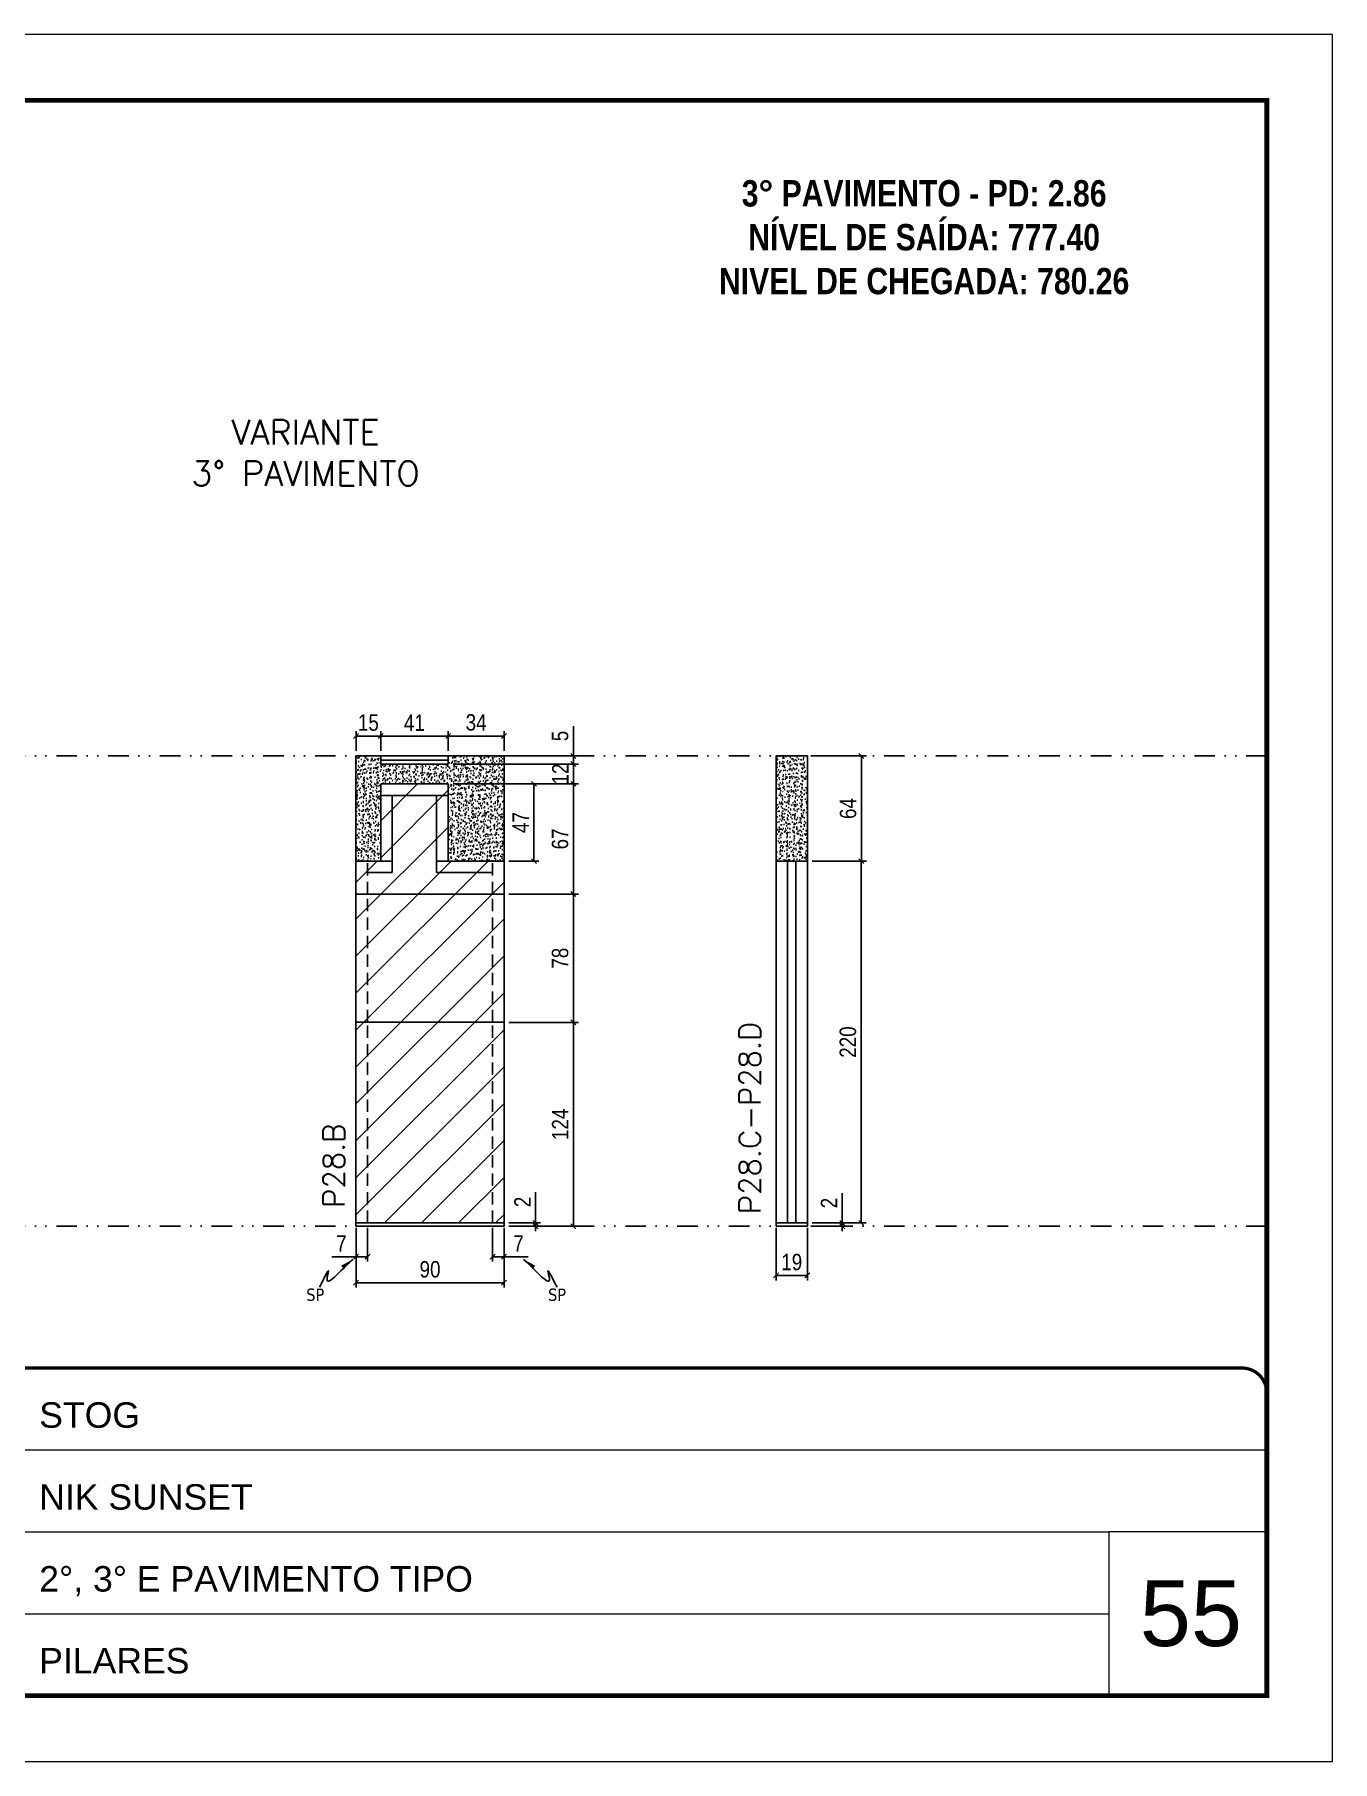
# Model space of a CAD drawing. Extents: x 808 to 7089, y -98 to 17032.
# Drawn here: x 4674 to 5463, y 1051 to 2101 of the extents above; entities that cross this region are included whole.
import ezdxf

# ---------------------------------------------------------------- set-up
doc = ezdxf.new("R2010")
doc.units = 0
for name, pattern in [('CONTINUO', [0]), ('DASHED', [0.75, 0.5, -0.25]), ('DIVIDE2', [0.625, 0.25, -0.125, 0, -0.125, 0, -0.125]), ('HIDDEN', [0.375, 0.25, -0.125])]:
    doc.linetypes.add(name, pattern=pattern)
for name, color, linetype, lineweight in [('CARIMBO', 255, 'Continuous', 9), ('Folhas', 255, 'Continuous', 9), ('REAPROVEITAMENTO', 251, 'Continuous', 9), ('SARRAFO DE PRESSAO', 251, 'DASHED', 9), ('Texto Seção', 7, 'Continuous', 15)]:
    doc.layers.add(name, color=color, linetype=linetype, lineweight=lineweight)
for name, color, linetype in [('COTA', 241, 'Continuous'), ('NOMENCLATURA', 7, 'Continuous'), ('Nível', 160, 'Continuous'), ('Painéis', 200, 'Continuous'), ('SARR_2.2x7', 40, 'Continuous'), ('SARR_EDITAR', 141, 'Continuous'), ('Sarrafo de Pressão', 42, 'HIDDEN'), ('texto', 7, 'Continuous')]:
    doc.layers.add(name, color=color, linetype=linetype)
doc.styles.add('ARIAL', font='arial.ttf')
doc.styles.add('COTA TECNICA', font='techl___.ttf', dxfattribs={"height": 10})
doc.styles.add('COTA TECNICA-50', font='techl___.ttf', dxfattribs={"height": 10})
doc.styles.add('REGUA-120', font='ROMANS.shx', dxfattribs={"height": 15})
doc.styles.add('ROMANC', font='techb___.ttf', dxfattribs={"height": 2.5})
doc.styles.get("Standard").update_dxf_attribs({"font": 'arial.ttf'})
doc.dimstyles.new('COTA PAINEL-50', dxfattribs={"dimtxt": 10, "dimasz": 3, "dimexe": 3, "dimexo": 3, "dimgap": 3, "dimtad": 1, "dimdec": 1, "dimzin": 12, "dimdsep": 46, "dimtxsty": 'COTA TECNICA-50', "dimblk1": 'OBLIQUE', "dimblk2": 'OBLIQUE', "dimsah": 1, "dimcen": 0.9, "dimclrd": 4, "dimclre": 4, "dimclrt": 240, "dimadec": 1, "dimazin": 3, "dimtfac": 1, "dimtdec": 1, "dimtmove": 0, "dimatfit": 3, "dimfxl": 1, "dimtolj": 1, "dimtzin": 12, "dimarcsym": 0})
doc.dimstyles.new('PAINEL', dxfattribs={"dimtxt": 10, "dimasz": 3, "dimexe": 3, "dimexo": 3, "dimgap": 3, "dimtad": 1, "dimdec": 1, "dimzin": 12, "dimdsep": 46, "dimtxsty": 'COTA TECNICA', "dimblk1": 'OBLIQUE', "dimblk2": 'OBLIQUE', "dimsah": 1, "dimcen": 0.9, "dimclrd": 4, "dimclre": 4, "dimclrt": 240, "dimadec": 1, "dimazin": 3, "dimtfac": 1, "dimtdec": 1, "dimtmove": 0, "dimatfit": 3, "dimfxl": 1, "dimtolj": 1, "dimtzin": 12, "dimarcsym": 0})
doc.dimstyles.get("Standard").update_dxf_attribs({"dimtxt": 0.18, "dimasz": 0.18, "dimexe": 0.18, "dimexo": 0.0625, "dimgap": 0.09, "dimtad": 0, "dimtih": 1, "dimtoh": 1, "dimdec": 4, "dimzin": 0, "dimdsep": 46, "dimtxsty": 'Standard', "dimcen": 0.09, "dimadec": 0, "dimazin": 0, "dimtfac": 1, "dimtdec": 4, "dimtofl": 0, "dimtmove": 0, "dimatfit": 3, "dimfxl": 1, "dimtolj": 1, "dimtzin": 0, "dimarcsym": 0})

# ---------------------------------------------------------------- blocks, each defined once
blk = doc.blocks.new('9999999999')
at = {"color": 30, "linetype": 'CONTINUO'}
for p, q in [((98564.6, 34379.6), (99584, 34379.6)), ((98564.6, 34329.8), (99488, 34329.8)), ((99584, 34329.8), (99488, 34329.8)), ((99488, 34329.8), (99488, 34230.2)), ((98564.6, 34280), (99488, 34280))]:
    blk.add_line(p, q, dxfattribs=at)
at = {"color": 30, "linetype": 'CONTINUO', "const_width": 2}
blk.add_lwpolyline([(99584, 34230.2), (99584, 34414.4, 0.414214), (99569, 34429.4), (98229, 34429.4, 0.414214), (98214, 34414.4), (98214, 34245.2, 0.414214), (98229, 34230.2), (99584, 34230.2)], format="xyb", dxfattribs=at)
at = {"layer": 'Folhas'}
blk.add_lwpolyline([(98139, 34190.2), (99624, 34190.2), (99624, 35240.2), (98139, 35240.2)], close=True, dxfattribs=at)
at = {"layer": 'Folhas', "color": 30, "const_width": 3}
blk.add_lwpolyline([(98214, 34230.2), (99584, 34230.2), (99584, 35200.2), (98214, 35200.2)], close=True, dxfattribs=at)
at = {"color": 7, "linetype": 'Continuous', "ltscale": 5, "style": 'ARIAL'}
for s, height, p in [('STOG', 15.48, (98837.7, 34393.1)), ('NIK SUNSET', 15.48, (98837.7, 34343.3)), ('2°, 3° E PAVIMENTO TIPO', 15.483, (98837.7, 34293.5)), ('PILARES', 15.48, (98837.7, 34243.7))]:
    blk.add_text(s, height=height, dxfattribs=at).set_placement(p)
blk = doc.blocks.new('_Oblique')
at = {"color": 0, "linetype": 'ByBlock', "lineweight": -2}
blk.add_line((-0.5, -0.5), (0.5, 0.5), dxfattribs=at)
blk = doc.blocks.new('*D290')
at = {"layer": 'COTA', "color": 4, "lineweight": -2, "transparency": 16777216}
for p, q in [((4869.5, 1375.4), (4869.5, 1339.1)), ((4959.5, 1375.4), (4959.5, 1339.1)), ((4959.5, 1342.1), (4869.5, 1342.1))]:
    blk.add_line(p, q, dxfattribs=at)
at = {"layer": 'Defpoints', "color": 0, "transparency": 16777216}
for p in [(4869.5, 1378.4), (4959.5, 1378.4), (4869.5, 1342.1)]:
    blk.add_point(p, dxfattribs=at)
at = {"layer": 'COTA', "color": 4, "lineweight": -2, "transparency": 16777216, "xscale": 3, "yscale": 3, "zscale": 3, "rotation": 180}
blk.add_blockref('_Oblique', (4869.5, 1342.1), dxfattribs=at)
at = {"layer": 'COTA', "color": 4, "lineweight": -2, "transparency": 16777216, "xscale": 3, "yscale": 3, "zscale": 3}
blk.add_blockref('_Oblique', (4959.5, 1342.1), dxfattribs=at)
at = {"layer": 'COTA', "color": 240, "transparency": 16777216, "insert": (4914.5, 1350.2), "char_height": 10, "attachment_point": 5, "style": 'COTA TECNICA'}
blk.add_mtext('\\A1;90', dxfattribs=at)
blk = doc.blocks.new('*D291')
at = {"layer": 'COTA', "color": 4, "lineweight": -2, "transparency": 16777216}
for p, q in [((4952.5, 1375.4), (4952.5, 1354.9)), ((4959.5, 1373.4), (4959.5, 1354.9)), ((4952.5, 1357.9), (4959.5, 1357.9)), ((4959.5, 1357.9), (4974.2, 1357.9))]:
    blk.add_line(p, q, dxfattribs=at)
at = {"layer": 'Defpoints', "color": 0, "transparency": 16777216}
for p in [(4952.5, 1378.4), (4959.5, 1376.4), (4959.5, 1357.9)]:
    blk.add_point(p, dxfattribs=at)
at = {"layer": 'COTA', "color": 4, "lineweight": -2, "transparency": 16777216, "xscale": 3, "yscale": 3, "zscale": 3, "rotation": 180}
blk.add_blockref('_Oblique', (4952.5, 1357.9), dxfattribs=at)
at = {"layer": 'COTA', "color": 4, "lineweight": -2, "transparency": 16777216, "xscale": 3, "yscale": 3, "zscale": 3}
blk.add_blockref('_Oblique', (4959.5, 1357.9), dxfattribs=at)
at = {"layer": 'COTA', "color": 240, "transparency": 16777216, "insert": (4968.3, 1366), "char_height": 10, "attachment_point": 5, "style": 'COTA TECNICA-50'}
blk.add_mtext('\\A1;7', dxfattribs=at)
blk = doc.blocks.new('*D292')
at = {"layer": 'COTA', "color": 4, "lineweight": -2, "transparency": 16777216}
for p, q in [((4869.5, 1373.4), (4869.5, 1354.9)), ((4876.5, 1375.4), (4876.5, 1354.9)), ((4869.5, 1357.9), (4854.7, 1357.9)), ((4876.5, 1357.9), (4869.5, 1357.9))]:
    blk.add_line(p, q, dxfattribs=at)
at = {"layer": 'Defpoints', "color": 0, "transparency": 16777216}
for p in [(4869.5, 1376.4), (4876.5, 1378.4), (4869.5, 1357.9)]:
    blk.add_point(p, dxfattribs=at)
at = {"layer": 'COTA', "color": 4, "lineweight": -2, "transparency": 16777216, "xscale": 3, "yscale": 3, "zscale": 3, "rotation": 180}
blk.add_blockref('_Oblique', (4869.5, 1357.9), dxfattribs=at)
at = {"layer": 'COTA', "color": 4, "lineweight": -2, "transparency": 16777216, "xscale": 3, "yscale": 3, "zscale": 3}
blk.add_blockref('_Oblique', (4876.5, 1357.9), dxfattribs=at)
at = {"layer": 'COTA', "color": 240, "transparency": 16777216, "insert": (4860.6, 1366), "char_height": 10, "attachment_point": 5, "style": 'COTA TECNICA-50'}
blk.add_mtext('\\A1;7', dxfattribs=at)
blk = doc.blocks.new('*D293')
at = {"layer": 'COTA', "color": 4, "linetype": 'ByBlock', "lineweight": -2, "transparency": 16777216}
for p, q in [((4962.5, 1500.4), (5004.7, 1500.4)), ((5001.7, 1376.4), (5001.7, 1500.4)), ((4962.5, 1376.4), (5004.7, 1376.4))]:
    blk.add_line(p, q, dxfattribs=at)
at = {"layer": 'Defpoints', "color": 0, "linetype": 'ByBlock', "transparency": 16777216}
for p in [(4959.5, 1500.4), (5001.7, 1500.4), (4959.5, 1376.4)]:
    blk.add_point(p, dxfattribs=at)
at = {"layer": 'COTA', "color": 4, "linetype": 'ByBlock', "lineweight": -2, "transparency": 16777216, "xscale": 3, "yscale": 3, "zscale": 3}
for p, rotation in [((5001.7, 1500.4), 90), ((5001.7, 1376.4), 270)]:
    blk.add_blockref('_Oblique', p, dxfattribs=dict(at, rotation=rotation))
at = {"layer": 'COTA', "color": 240, "linetype": 'ByBlock', "transparency": 16777216, "insert": (4993.6, 1438.4), "char_height": 10, "attachment_point": 5, "rotation": 90, "style": 'COTA TECNICA'}
blk.add_mtext('\\A1;124', dxfattribs=at)
blk = doc.blocks.new('*D294')
at = {"layer": 'COTA', "color": 4, "lineweight": -2, "transparency": 16777216}
for p, q in [((4978.7, 1378.4), (4978.7, 1397.2)), ((4962.5, 1378.4), (4981.7, 1378.4)), ((4962.5, 1376.4), (4981.7, 1376.4)), ((4978.7, 1376.4), (4978.7, 1378.4)), ((4978.7, 1376.4), (4978.7, 1373.4))]:
    blk.add_line(p, q, dxfattribs=at)
at = {"layer": 'Defpoints', "color": 0, "transparency": 16777216}
for p in [(4959.5, 1378.4), (4959.5, 1376.4), (4978.7, 1376.4)]:
    blk.add_point(p, dxfattribs=at)
at = {"layer": 'COTA', "color": 4, "lineweight": -2, "transparency": 16777216, "xscale": 3, "yscale": 3, "zscale": 3}
for p, rotation in [((4978.7, 1378.4), 270), ((4978.7, 1376.4), 90)]:
    blk.add_blockref('_Oblique', p, dxfattribs=dict(at, rotation=rotation))
at = {"layer": 'COTA', "color": 240, "transparency": 16777216, "insert": (4970.7, 1391.2), "char_height": 10, "attachment_point": 5, "rotation": 90, "style": 'COTA TECNICA-50'}
blk.add_mtext('\\A1;2', dxfattribs=at)
blk = doc.blocks.new('*D295')
at = {"layer": 'COTA', "color": 4, "linetype": 'ByBlock', "lineweight": -2, "transparency": 16777216}
for p, q in [((4962.5, 1500.4), (5004.7, 1500.4)), ((5001.7, 1376.4), (5001.7, 1500.4)), ((4962.5, 1376.4), (5004.7, 1376.4))]:
    blk.add_line(p, q, dxfattribs=at)
at = {"layer": 'Defpoints', "color": 0, "linetype": 'ByBlock', "transparency": 16777216}
for p in [(4959.5, 1500.4), (5001.7, 1500.4), (4959.5, 1376.4)]:
    blk.add_point(p, dxfattribs=at)
at = {"layer": 'COTA', "color": 4, "linetype": 'ByBlock', "lineweight": -2, "transparency": 16777216, "xscale": 3, "yscale": 3, "zscale": 3}
for p, rotation in [((5001.7, 1500.4), 90), ((5001.7, 1376.4), 270)]:
    blk.add_blockref('_Oblique', p, dxfattribs=dict(at, rotation=rotation))
at = {"layer": 'COTA', "color": 240, "linetype": 'ByBlock', "transparency": 16777216, "insert": (4993.6, 1438.4), "char_height": 10, "attachment_point": 5, "rotation": 90, "style": 'COTA TECNICA'}
blk.add_mtext('\\A1;124', dxfattribs=at)
blk = doc.blocks.new('*D296')
at = {"layer": 'COTA', "color": 4, "lineweight": -2, "transparency": 16777216}
for p, q in [((4925.5, 1665.4), (4925.5, 1677.5)), ((4925.5, 1674.5), (4959.5, 1674.5)), ((4959.5, 1665.4), (4959.5, 1677.5))]:
    blk.add_line(p, q, dxfattribs=at)
at = {"layer": 'Defpoints', "color": 0, "transparency": 16777216}
for p in [(4959.5, 1674.5), (4925.5, 1662.4), (4959.5, 1662.4)]:
    blk.add_point(p, dxfattribs=at)
at = {"layer": 'COTA', "color": 4, "lineweight": -2, "transparency": 16777216, "xscale": 3, "yscale": 3, "zscale": 3, "rotation": 180}
blk.add_blockref('_Oblique', (4925.5, 1674.5), dxfattribs=at)
at = {"layer": 'COTA', "color": 4, "lineweight": -2, "transparency": 16777216, "xscale": 3, "yscale": 3, "zscale": 3}
blk.add_blockref('_Oblique', (4959.5, 1674.5), dxfattribs=at)
at = {"layer": 'COTA', "color": 240, "transparency": 16777216, "insert": (4942.5, 1682.7), "char_height": 10, "attachment_point": 5, "style": 'COTA TECNICA-50'}
blk.add_mtext('\\A1;34', dxfattribs=at)
blk = doc.blocks.new('*D297')
at = {"layer": 'COTA', "color": 4, "lineweight": -2, "transparency": 16777216}
for p, q in [((5124.9, 1375.4), (5124.9, 1343.5)), ((5143.9, 1375.4), (5143.9, 1343.5)), ((5124.9, 1346.5), (5143.9, 1346.5))]:
    blk.add_line(p, q, dxfattribs=at)
at = {"layer": 'Defpoints', "color": 0, "transparency": 16777216}
for p in [(5124.9, 1378.4), (5143.9, 1378.4), (5143.9, 1346.5)]:
    blk.add_point(p, dxfattribs=at)
at = {"layer": 'COTA', "color": 4, "lineweight": -2, "transparency": 16777216, "xscale": 3, "yscale": 3, "zscale": 3, "rotation": 180}
blk.add_blockref('_Oblique', (5124.9, 1346.5), dxfattribs=at)
at = {"layer": 'COTA', "color": 4, "lineweight": -2, "transparency": 16777216, "xscale": 3, "yscale": 3, "zscale": 3}
blk.add_blockref('_Oblique', (5143.9, 1346.5), dxfattribs=at)
at = {"layer": 'COTA', "color": 240, "transparency": 16777216, "insert": (5134.4, 1354.6), "char_height": 10, "attachment_point": 5, "style": 'COTA TECNICA'}
blk.add_mtext('\\A1;19', dxfattribs=at)
blk = doc.blocks.new('*D298')
at = {"layer": 'COTA', "color": 4, "lineweight": -2, "transparency": 16777216}
for p, q in [((5146.9, 1598.4), (5179.7, 1598.4)), ((5176.7, 1378.4), (5176.7, 1598.4)), ((5146.9, 1378.4), (5179.7, 1378.4))]:
    blk.add_line(p, q, dxfattribs=at)
at = {"layer": 'Defpoints', "color": 0, "transparency": 16777216}
for p in [(5143.9, 1598.4), (5176.7, 1598.4), (5143.9, 1378.4)]:
    blk.add_point(p, dxfattribs=at)
at = {"layer": 'COTA', "color": 4, "lineweight": -2, "transparency": 16777216, "xscale": 3, "yscale": 3, "zscale": 3}
for p, rotation in [((5176.7, 1598.4), 90), ((5176.7, 1378.4), 270)]:
    blk.add_blockref('_Oblique', p, dxfattribs=dict(at, rotation=rotation))
at = {"layer": 'COTA', "color": 240, "transparency": 16777216, "insert": (5168.6, 1488.4), "char_height": 10, "attachment_point": 5, "rotation": 90, "style": 'COTA TECNICA'}
blk.add_mtext('\\A1;220', dxfattribs=at)
blk = doc.blocks.new('*D299')
at = {"layer": 'COTA', "color": 4, "lineweight": -2, "transparency": 16777216}
for p, q in [((5165.1, 1378.4), (5165.1, 1396.5)), ((5146.9, 1378.4), (5168.1, 1378.4)), ((5146.9, 1376.4), (5168.1, 1376.4)), ((5165.1, 1376.4), (5165.1, 1378.4)), ((5165.1, 1376.4), (5165.1, 1373.4))]:
    blk.add_line(p, q, dxfattribs=at)
at = {"layer": 'Defpoints', "color": 0, "transparency": 16777216}
for p in [(5143.9, 1378.4), (5143.9, 1376.4), (5165.1, 1378.4)]:
    blk.add_point(p, dxfattribs=at)
at = {"layer": 'COTA', "color": 4, "lineweight": -2, "transparency": 16777216, "xscale": 3, "yscale": 3, "zscale": 3}
for p, rotation in [((5165.1, 1378.4), 270), ((5165.1, 1376.4), 90)]:
    blk.add_blockref('_Oblique', p, dxfattribs=dict(at, rotation=rotation))
at = {"layer": 'COTA', "color": 240, "transparency": 16777216, "insert": (5157.1, 1390.5), "char_height": 10, "attachment_point": 5, "rotation": 90, "style": 'COTA TECNICA-50'}
blk.add_mtext('\\A1;2', dxfattribs=at)
blk = doc.blocks.new('*D261')
at = {"layer": 'COTA', "color": 4, "lineweight": -2, "transparency": 16777216}
for p, q in [((4928.5, 1645.4), (5004.7, 1645.4)), ((5001.7, 1645.4), (5001.7, 1578.4)), ((4962.5, 1578.4), (5004.7, 1578.4))]:
    blk.add_line(p, q, dxfattribs=at)
at = {"layer": 'Defpoints', "color": 0, "transparency": 16777216}
for p in [(4925.5, 1645.4), (4959.5, 1578.4), (5001.7, 1578.4)]:
    blk.add_point(p, dxfattribs=at)
at = {"layer": 'COTA', "color": 4, "lineweight": -2, "transparency": 16777216, "xscale": 3, "yscale": 3, "zscale": 3}
for p, rotation in [((5001.7, 1645.4), 90), ((5001.7, 1578.4), 270)]:
    blk.add_blockref('_Oblique', p, dxfattribs=dict(at, rotation=rotation))
at = {"layer": 'COTA', "color": 240, "transparency": 16777216, "insert": (4993.6, 1611.9), "char_height": 10, "attachment_point": 5, "rotation": 90, "style": 'COTA TECNICA'}
blk.add_mtext('\\A1;67', dxfattribs=at)
blk = doc.blocks.new('*D1613')
at = {"layer": 'COTA', "color": 4, "lineweight": -2, "transparency": 16777216}
for p, q in [((4962.5, 1578.4), (5004.7, 1578.4)), ((5001.7, 1578.4), (5001.7, 1500.4)), ((4962.5, 1500.4), (5004.7, 1500.4))]:
    blk.add_line(p, q, dxfattribs=at)
at = {"layer": 'Defpoints', "color": 0, "transparency": 16777216}
for p in [(4959.5, 1578.4), (4959.5, 1500.4), (5001.7, 1500.4)]:
    blk.add_point(p, dxfattribs=at)
at = {"layer": 'COTA', "color": 4, "lineweight": -2, "transparency": 16777216, "xscale": 3, "yscale": 3, "zscale": 3}
for p, rotation in [((5001.7, 1578.4), 90), ((5001.7, 1500.4), 270)]:
    blk.add_blockref('_Oblique', p, dxfattribs=dict(at, rotation=rotation))
at = {"layer": 'COTA', "color": 240, "transparency": 16777216, "insert": (4993.6, 1539.4), "char_height": 10, "attachment_point": 5, "rotation": 90, "style": 'COTA TECNICA'}
blk.add_mtext('\\A1;78', dxfattribs=at)
blk = doc.blocks.new('*D1614')
at = {"layer": 'COTA', "color": 4, "lineweight": -2, "transparency": 16777216}
for p, q in [((4928.5, 1645.4), (4980.7, 1645.4)), ((4977.7, 1645.4), (4977.7, 1598.4)), ((4962.5, 1598.4), (4980.7, 1598.4))]:
    blk.add_line(p, q, dxfattribs=at)
at = {"layer": 'Defpoints', "color": 0, "transparency": 16777216}
for p in [(4925.5, 1645.4), (4959.5, 1598.4), (4977.7, 1598.4)]:
    blk.add_point(p, dxfattribs=at)
at = {"layer": 'COTA', "color": 4, "lineweight": -2, "transparency": 16777216, "xscale": 3, "yscale": 3, "zscale": 3}
for p, rotation in [((4977.7, 1645.4), 90), ((4977.7, 1598.4), 270)]:
    blk.add_blockref('_Oblique', p, dxfattribs=dict(at, rotation=rotation))
at = {"layer": 'COTA', "color": 240, "transparency": 16777216, "insert": (4969.6, 1621.9), "char_height": 10, "attachment_point": 5, "rotation": 90, "style": 'COTA TECNICA'}
blk.add_mtext('\\A1;47', dxfattribs=at)
blk = doc.blocks.new('*D262')
at = {"layer": 'COTA', "color": 4, "lineweight": -2, "transparency": 16777216}
for p, q in [((4869.5, 1665.4), (4869.5, 1677.5)), ((4884.5, 1674.5), (4869.5, 1674.5)), ((4884.5, 1665.4), (4884.5, 1677.5))]:
    blk.add_line(p, q, dxfattribs=at)
at = {"layer": 'Defpoints', "color": 0, "transparency": 16777216}
for p in [(4869.5, 1674.5), (4869.5, 1662.4), (4884.5, 1662.4)]:
    blk.add_point(p, dxfattribs=at)
at = {"layer": 'COTA', "color": 4, "lineweight": -2, "transparency": 16777216, "xscale": 3, "yscale": 3, "zscale": 3, "rotation": 180}
blk.add_blockref('_Oblique', (4869.5, 1674.5), dxfattribs=at)
at = {"layer": 'COTA', "color": 4, "lineweight": -2, "transparency": 16777216, "xscale": 3, "yscale": 3, "zscale": 3}
blk.add_blockref('_Oblique', (4884.5, 1674.5), dxfattribs=at)
at = {"layer": 'COTA', "color": 240, "transparency": 16777216, "insert": (4877, 1682.6), "char_height": 10, "attachment_point": 5, "style": 'COTA TECNICA'}
blk.add_mtext('\\A1;15', dxfattribs=at)
blk = doc.blocks.new('*D1615')
at = {"layer": 'COTA', "color": 4, "lineweight": -2, "transparency": 16777216}
for p, q in [((4928.5, 1657.4), (5004.7, 1657.4)), ((5001.7, 1645.4), (5001.7, 1657.4)), ((4928.5, 1645.4), (5004.7, 1645.4))]:
    blk.add_line(p, q, dxfattribs=at)
at = {"layer": 'Defpoints', "color": 0, "transparency": 16777216}
for p in [(4925.5, 1657.4), (5001.7, 1657.4), (4925.5, 1645.4)]:
    blk.add_point(p, dxfattribs=at)
at = {"layer": 'COTA', "color": 4, "lineweight": -2, "transparency": 16777216, "xscale": 3, "yscale": 3, "zscale": 3}
for p, rotation in [((5001.7, 1657.4), 90), ((5001.7, 1645.4), 270)]:
    blk.add_blockref('_Oblique', p, dxfattribs=dict(at, rotation=rotation))
at = {"layer": 'COTA', "color": 240, "transparency": 16777216, "insert": (4993.7, 1651.4), "char_height": 10, "attachment_point": 5, "rotation": 90, "style": 'COTA TECNICA'}
blk.add_mtext('\\A1;12', dxfattribs=at)
blk = doc.blocks.new('*D1616')
at = {"layer": 'COTA', "color": 4, "lineweight": -2, "transparency": 16777216}
for p, q in [((5001.7, 1662.4), (5001.7, 1680.5)), ((4928.5, 1662.4), (5004.7, 1662.4)), ((5001.7, 1657.4), (5001.7, 1662.4)), ((4928.5, 1657.4), (5004.7, 1657.4)), ((5001.7, 1657.4), (5001.7, 1654.4))]:
    blk.add_line(p, q, dxfattribs=at)
at = {"layer": 'Defpoints', "color": 0, "transparency": 16777216}
for p in [(4925.5, 1662.4), (5001.7, 1662.4), (4925.5, 1657.4)]:
    blk.add_point(p, dxfattribs=at)
at = {"layer": 'COTA', "color": 4, "lineweight": -2, "transparency": 16777216, "xscale": 3, "yscale": 3, "zscale": 3}
for p, rotation in [((5001.7, 1662.4), 270), ((5001.7, 1657.4), 90)]:
    blk.add_blockref('_Oblique', p, dxfattribs=dict(at, rotation=rotation))
at = {"layer": 'COTA', "color": 240, "transparency": 16777216, "insert": (4993.6, 1674.5), "char_height": 10, "attachment_point": 5, "rotation": 90, "style": 'COTA TECNICA'}
blk.add_mtext('\\A1;5', dxfattribs=at)
blk = doc.blocks.new('*D1617')
at = {"layer": 'COTA', "color": 4, "lineweight": -2, "transparency": 16777216}
for p, q in [((4884.5, 1665.4), (4884.5, 1677.5)), ((4884.5, 1674.5), (4925.5, 1674.5)), ((4925.5, 1665.4), (4925.5, 1677.5))]:
    blk.add_line(p, q, dxfattribs=at)
at = {"layer": 'Defpoints', "color": 0, "transparency": 16777216}
for p in [(4925.5, 1674.5), (4884.5, 1662.4), (4925.5, 1662.4)]:
    blk.add_point(p, dxfattribs=at)
at = {"layer": 'COTA', "color": 4, "lineweight": -2, "transparency": 16777216, "xscale": 3, "yscale": 3, "zscale": 3, "rotation": 180}
blk.add_blockref('_Oblique', (4884.5, 1674.5), dxfattribs=at)
at = {"layer": 'COTA', "color": 4, "lineweight": -2, "transparency": 16777216, "xscale": 3, "yscale": 3, "zscale": 3}
blk.add_blockref('_Oblique', (4925.5, 1674.5), dxfattribs=at)
at = {"layer": 'COTA', "color": 240, "transparency": 16777216, "insert": (4905, 1682.6), "char_height": 10, "attachment_point": 5, "style": 'COTA TECNICA'}
blk.add_mtext('\\A1;41', dxfattribs=at)
blk = doc.blocks.new('*D1618')
at = {"layer": 'COTA', "color": 4, "linetype": 'ByBlock', "lineweight": -2, "transparency": 16777216}
for p, q in [((5146.9, 1662.4), (5179.8, 1662.4)), ((5176.8, 1662.4), (5176.8, 1598.4)), ((5146.9, 1598.4), (5179.8, 1598.4))]:
    blk.add_line(p, q, dxfattribs=at)
at = {"layer": 'Defpoints', "color": 0, "linetype": 'ByBlock', "transparency": 16777216}
for p in [(5143.9, 1662.4), (5143.9, 1598.4), (5176.8, 1598.4)]:
    blk.add_point(p, dxfattribs=at)
at = {"layer": 'COTA', "color": 4, "linetype": 'ByBlock', "lineweight": -2, "transparency": 16777216, "xscale": 3, "yscale": 3, "zscale": 3}
for p, rotation in [((5176.8, 1662.4), 90), ((5176.8, 1598.4), 270)]:
    blk.add_blockref('_Oblique', p, dxfattribs=dict(at, rotation=rotation))
at = {"layer": 'COTA', "color": 240, "linetype": 'ByBlock', "transparency": 16777216, "insert": (5168.7, 1630.4), "char_height": 10, "attachment_point": 5, "rotation": 90, "style": 'COTA TECNICA'}
blk.add_mtext('\\A1;64', dxfattribs=at)

msp = doc.modelspace()

# ---------------------------------------------------------------- hatches: boundary and pattern name
at = {"layer": 'COTA', "linetype": 'ByBlock'}
h = msp.add_hatch(dxfattribs=at)
h.set_pattern_fill('AR-CONC', color=256, scale=0.03)
h.set_pattern_definition([(50, (-3577.609, -2449.5778), (5.46554, -0.4781726), [0.5715, -6.2865]), (355, (-3577.609, -2449.578), (-1.0573026, 5.7317054), [0.4572, -5.0292175]), (100.451445, (-3577.1536, -2449.6176), (4.4082374, 5.2535326), [0.4857003, -5.3427073]), (46.1842, (-3577.609, -2448.054), (8.132371, -1.26127), [0.85725, -9.42975]), (96.63556, (-3576.931, -2448.159), (7.122124, 7.422784), [0.728551, -8.014068]), (351.18415, (-3577.609, -2448.054), (7.122124, 7.422784), [0.685799, -7.543792]), (21, (-3576.847, -2448.4348), (4.5484317, -3.067956), [0.5715, -6.2865]), (326, (-3576.847, -2448.435), (1.854061, 5.525639), [0.4572, -5.0292]), (71.451445, (-3576.468, -2448.6904), (6.4024926, 2.457683), [0.4857003, -5.342698]), (37.5, (-3577.609, -2449.5778), (0.0926581, 2.53665117), [0, -4.96824, 0, -5.1054, 0, -5.04825]), (7.5, (-3577.609, -2449.5778), (2.0045899, 3.00541724), [0, -2.91084, 0, -4.85394, 0, -1.92405]), (327.5, (-3579.3083, -2449.5778), (4.06771786, -0.1718623), [0, -1.905, 0, -5.9436, 0, -7.8867]), (317.5, (-3580.0703, -2449.5778), (4.4438754, 0.7627947), [0, -2.4765, 0, -3.94716, 0, -5.6007])])
h.paths.add_polyline_path([(4884.48, 1657.41), (4884.48, 1662.41), (4869.48, 1662.41), (4869.48, 1598.41), (4884.48, 1598.41), (4884.48, 1645.41), (4925.48, 1645.41), (4925.48, 1598.41), (4959.48, 1598.41), (4959.48, 1662.41), (4925.48, 1662.41), (4925.48, 1657.41)])
h = msp.add_hatch(dxfattribs=at)
h.set_pattern_fill('AR-CONC', color=256, scale=0.03)
h.set_pattern_definition([(50, (-3964.208, -2449.554), (5.46554, -0.4781726), [0.5715, -6.2865]), (355, (-3964.208, -2449.554), (-1.0573026, 5.7317054), [0.4572, -5.0292175]), (100.451445, (-3963.7527, -2449.5937), (4.4082374, 5.2535326), [0.4857003, -5.3427073]), (46.1842, (-3964.208, -2448.03), (8.132371, -1.26127), [0.85725, -9.42975]), (96.63556, (-3963.5305, -2448.135), (7.122124, 7.422784), [0.728551, -8.014068]), (351.18415, (-3964.208, -2448.03), (7.122124, 7.422784), [0.685799, -7.543792]), (21, (-3963.446, -2448.411), (4.5484317, -3.067956), [0.5715, -6.2865]), (326, (-3963.446, -2448.411), (1.854061, 5.525639), [0.4572, -5.0292]), (71.451445, (-3963.067, -2448.6665), (6.4024926, 2.457683), [0.4857003, -5.342698]), (37.5, (-3964.2081, -2449.5539), (0.0926581, 2.53665117), [0, -4.96824, 0, -5.1054, 0, -5.04825]), (7.5, (-3964.2081, -2449.554), (2.0045899, 3.00541724), [0, -2.91084, 0, -4.85394, 0, -1.92405]), (327.5, (-3965.9074, -2449.5539), (4.06771786, -0.1718623), [0, -1.905, 0, -5.9436, 0, -7.8867]), (317.5, (-3966.6694, -2449.554), (4.4438754, 0.7627947), [0, -2.4765, 0, -3.94716, 0, -5.6007])])
h.paths.add_polyline_path([(5143.91, 1662.44), (5124.91, 1662.44), (5124.91, 1598.41), (5143.91, 1598.41)])
at = {"layer": 'REAPROVEITAMENTO', "linetype": 'ByBlock'}
h = msp.add_hatch(dxfattribs=at)
h.set_pattern_fill('ANSI31', color=256, scale=5, style=2)
h.set_pattern_definition([(45, (1283.303, -7545.989), (-11.22532, 11.22532), [])])
h.paths.add_polyline_path([(4959.48, 1598.41), (4925.48, 1598.41), (4925.48, 1645.41), (4884.48, 1645.41), (4884.48, 1598.41), (4869.48, 1598.41), (4869.48, 1378.41), (4959.48, 1378.41)])

# ---------------------------------------------------------------- linework, layer by layer
at = {"layer": 'COTA', "linetype": 'ByBlock'}
for p, q in [((4869.48, 1662.41), (4869.48, 1662.41)), ((4869.48, 1598.41), (4869.48, 1662.41)), ((4869.48, 1662.41), (4884.48, 1662.41)), ((4925.48, 1662.41), (4959.48, 1662.41)), ((4959.48, 1598.41), (4959.48, 1662.41)), ((4869.48, 1598.41), (4869.48, 1598.41))]:
    msp.add_line(p, q, dxfattribs=at)
msp.add_lwpolyline([(5124.91, 1598.41), (5143.91, 1598.41), (5143.91, 1662.44), (5124.91, 1662.44)], close=True, dxfattribs=at)
at = {"layer": 'Nível', "color": 4, "linetype": 'DIVIDE2', "ltscale": 50}
for p, q in [((4372.84, 1662.41), (5423.17, 1662.41)), ((4372.84, 1376.41), (5423.17, 1376.41))]:
    msp.add_line(p, q, dxfattribs=at)
at = {"layer": 'Painéis'}
for p, q in [((4884.48, 1645.41), (4925.48, 1645.41)), ((4884.48, 1645.41), (4884.48, 1598.41)), ((4925.48, 1645.41), (4925.48, 1598.41)), ((4869.48, 1500.41), (4869.48, 1598.41)), ((4884.48, 1598.41), (4869.48, 1598.41)), ((4925.48, 1598.41), (4959.48, 1598.41)), ((4959.48, 1598.41), (4959.48, 1500.41)), ((5124.91, 1598.41), (5124.91, 1378.41)), ((5124.91, 1598.41), (5143.91, 1598.41)), ((5124.91, 1598.41), (5143.91, 1598.41)), ((5143.91, 1598.41), (5143.91, 1378.41)), ((4869.48, 1578.41), (4959.48, 1578.41)), ((5124.91, 1378.41), (5143.91, 1378.41)), ((5124.91, 1378.41), (5143.91, 1378.41)), ((5124.91, 1376.41), (5124.91, 1378.41)), ((5143.91, 1376.41), (5124.91, 1376.41)), ((5143.91, 1378.41), (5143.91, 1376.41))]:
    msp.add_line(p, q, dxfattribs=at)
for points in [[(4884.48, 1662.41), (4925.48, 1662.41), (4925.48, 1657.41), (4884.48, 1657.41)], [(4869.48, 1500.41), (4959.48, 1500.41), (4959.48, 1378.41), (4869.48, 1378.41)], [(4869.48, 1376.41), (4959.48, 1376.41), (4959.48, 1378.41), (4869.48, 1378.41)]]:
    msp.add_lwpolyline(points, close=True, dxfattribs=at)
at = {"layer": 'SARR_2.2x7'}
for p, q in [((4884.48, 1638.41), (4925.48, 1638.41)), ((4891.48, 1598.41), (4891.48, 1638.41)), ((4918.48, 1598.41), (4918.48, 1638.41)), ((4891.48, 1598.41), (4884.48, 1598.41)), ((4891.48, 1598.41), (4891.48, 1591.41)), ((4918.48, 1598.41), (4925.48, 1598.41)), ((4918.48, 1598.41), (4918.48, 1591.41)), ((5131.91, 1598.41), (5131.91, 1378.41)), ((5136.91, 1598.41), (5136.91, 1378.41)), ((4891.48, 1591.41), (4876.48, 1591.41)), ((4918.48, 1591.41), (4952.48, 1591.41))]:
    msp.add_line(p, q, dxfattribs=at)
at = {"layer": 'SARR_EDITAR', "linetype": 'Continuous'}
msp.add_line((4884.48, 1659.91), (4925.48, 1659.91), dxfattribs=at)
at = {"layer": 'Sarrafo de Pressão', "ltscale": 30}
for p, q in [((4876.48, 1578.41), (4876.48, 1598.41)), ((4952.48, 1578.41), (4952.48, 1598.41)), ((4876.48, 1500.41), (4876.48, 1578.41)), ((4952.48, 1500.41), (4952.48, 1578.41)), ((4876.48, 1378.41), (4876.48, 1500.41)), ((4952.48, 1378.41), (4952.48, 1500.41))]:
    msp.add_line(p, q, dxfattribs=at)

# ---------------------------------------------------------------- block references
at = {"layer": 'SARRAFO DE PRESSAO', "color": 6, "linetype": 'ByBlock'}
msp.add_blockref('9999999999', (-94160.81, -33139.2), dxfattribs=at)

# ---------------------------------------------------------------- texts
at = {"layer": 'CARIMBO', "style": 'ARIAL'}
msp.add_text('55', height=40, dxfattribs=at).set_placement((5346.03, 1121.15))
at = {"layer": 'NOMENCLATURA', "color": 2, "insert": (5214.91, 2039.14), "char_height": 16, "attachment_point": 2, "style": 'ROMANC'}
msp.add_mtext_dynamic_manual_height_columns('\\P3° PAVIMENTO - PD: 2.86\\PNÍVEL DE SAÍDA: 777.40\\PNIVEL DE CHEGADA: 780.26', width=328.3607, gutter_width=1, heights=[0], dxfattribs=at)
at = {"layer": 'texto', "color": 0, "char_height": 7.5, "attachment_point": 5}
for insert in [(4844.7, 1334.74), (4991.73, 1334.74)]:
    msp.add_mtext('{\\fTahoma|b0|i0|c0|p34;\\C4;SP}', dxfattribs=dict(at, insert=insert))
at = {"layer": 'Texto Seção', "insert": (4667.92, 1826.68), "char_height": 15, "width": 341.7325, "attachment_point": 7, "style": 'REGUA-120'}
msp.add_mtext('\\pxqc;VARIANTE^J3° PAVIMENTO', dxfattribs=at)
at = {"layer": 'Texto Seção', "char_height": 13, "width": 285.3299, "attachment_point": 7, "rotation": 90, "style": 'REGUA-120'}
for s, insert in [('P28.C-P28.D', (5115.46, 1383.83)), ('P28.B', (4862.54, 1387.67))]:
    msp.add_mtext(s, dxfattribs=dict(at, insert=insert))

# ---------------------------------------------------------------- dimensions: what is measured, and where the dimension line sits
at = {"layer": 'COTA'}
dim = msp.add_linear_dim(base=(4869.48, 1674.51), p1=(4884.48, 1662.41), p2=(4869.48, 1662.41), dimstyle='PAINEL', dxfattribs=at)
dim.commit()
dim.dimension.update_dxf_attribs({"geometry": '*D262', "text_midpoint": (4876.98, 1674.51), "dimtype": 160})
for base, p1, p2, dimstyle, picture, middle in [((4925.48, 1674.51), (4884.48, 1662.41), (4925.48, 1662.41), 'PAINEL', '*D1617', (4904.98, 1682.58)), ((4959.48, 1674.51), (4925.48, 1662.41), (4959.48, 1662.41), 'COTA PAINEL-50', '*D296', (4942.48, 1682.73)), ((4959.48, 1357.9), (4952.48, 1378.41), (4959.48, 1376.41), 'COTA PAINEL-50', '*D291', (4968.34, 1365.98))]:
    dim = msp.add_linear_dim(base=base, p1=p1, p2=p2, dimstyle=dimstyle, dxfattribs=at)
    dim.commit()
    dim.dimension.update_dxf_attribs({"geometry": picture, "text_midpoint": middle})
for base, p1, p2, angle, dimstyle, picture, middle in [((5001.71, 1662.41), (4925.48, 1657.41), (4925.48, 1662.41), 90, 'PAINEL', '*D1616', (4993.6, 1674.46)), ((5001.71, 1578.41), (4925.48, 1645.41), (4959.48, 1578.41), 90, 'PAINEL', '*D261', (4993.61, 1611.91)), ((4977.66, 1598.41), (4925.48, 1645.41), (4959.48, 1598.41), 90, 'PAINEL', '*D1614', (4969.58, 1621.91)), ((5001.71, 1500.41), (4959.48, 1578.41), (4959.48, 1500.41), 90, 'PAINEL', '*D1613', (4993.61, 1539.41)), ((4869.48, 1357.9), (4876.48, 1378.41), (4869.48, 1376.41), 180, 'COTA PAINEL-50', '*D292', (4860.61, 1365.98))]:
    dim = msp.add_linear_dim(base=base, p1=p1, p2=p2, angle=angle, dimstyle=dimstyle, dxfattribs=at)
    dim.commit()
    dim.dimension.update_dxf_attribs({"geometry": picture, "text_midpoint": middle})
at = {"layer": 'COTA', "linetype": 'ByBlock'}
dim = msp.add_linear_dim(base=(5176.77, 1598.41), p1=(5143.91, 1662.44), p2=(5143.91, 1598.41), angle=90, dimstyle='PAINEL', dxfattribs=at)
dim.commit()
dim.dimension.update_dxf_attribs({"geometry": '*D1618', "text_midpoint": (5168.67, 1630.43)})
at = {"layer": 'COTA'}
for base, p1, p2, dimstyle, picture, middle in [((5001.71, 1657.41), (4925.48, 1645.41), (4925.48, 1657.41), 'PAINEL', '*D1615', (5001.71, 1651.41)), ((4978.74, 1376.41), (4959.48, 1378.41), (4959.48, 1376.41), 'COTA PAINEL-50', '*D294', (4978.74, 1391.16)), ((5165.11, 1378.41), (5143.91, 1376.41), (5143.91, 1378.41), 'COTA PAINEL-50', '*D299', (5165.11, 1390.47))]:
    dim = msp.add_linear_dim(base=base, p1=p1, p2=p2, angle=90, dimstyle=dimstyle, dxfattribs=at)
    dim.commit()
    dim.dimension.update_dxf_attribs({"geometry": picture, "text_midpoint": middle, "dimtype": 160})
for base, p1, p2, angle, picture, middle in [((5176.73, 1598.41), (5143.91, 1378.41), (5143.91, 1598.41), 90, '*D298', (5168.63, 1488.41)), ((4869.48, 1342.05), (4959.48, 1378.41), (4869.48, 1378.41), 180, '*D290', (4914.48, 1350.18))]:
    dim = msp.add_linear_dim(base=base, p1=p1, p2=p2, angle=angle, dimstyle='PAINEL', override={"dimarcsym": 2}, dxfattribs=at)
    dim.commit()
    dim.dimension.update_dxf_attribs({"geometry": picture, "text_midpoint": middle})
at = {"layer": 'COTA', "linetype": 'ByBlock'}
for picture in ['*D293', '*D295']:
    dim = msp.add_aligned_dim(p1=(4959.48, 1376.41), p2=(4959.48, 1500.41), distance=-42.23, dimstyle='PAINEL', dxfattribs=at)
    dim.commit()
    dim.dimension.update_dxf_attribs({"geometry": picture, "text_midpoint": (4993.64, 1438.41)})
at = {"layer": 'COTA'}
dim = msp.add_linear_dim(base=(5143.91, 1346.52), p1=(5124.91, 1378.41), p2=(5143.91, 1378.41), dimstyle='PAINEL', override={"dimarcsym": 2}, dxfattribs=at)
dim.commit()
dim.dimension.update_dxf_attribs({"geometry": '*D297', "text_midpoint": (5134.41, 1354.61)})

# ---------------------------------------------------------------- leaders
at = {"layer": 'COTA', "path_type": 1}
for points in [[(4867.65, 1356.23), (4851.86, 1344.4), (4852.79, 1349.21), (4847.24, 1339.42)], [(4971.31, 1356.23), (4987.09, 1344.4), (4986.17, 1349.21), (4991.72, 1339.42)]]:
    msp.add_leader(points, dimstyle='Standard', override={"dimasz": 8}, dxfattribs=at)

doc.saveas('drawing.dxf')
